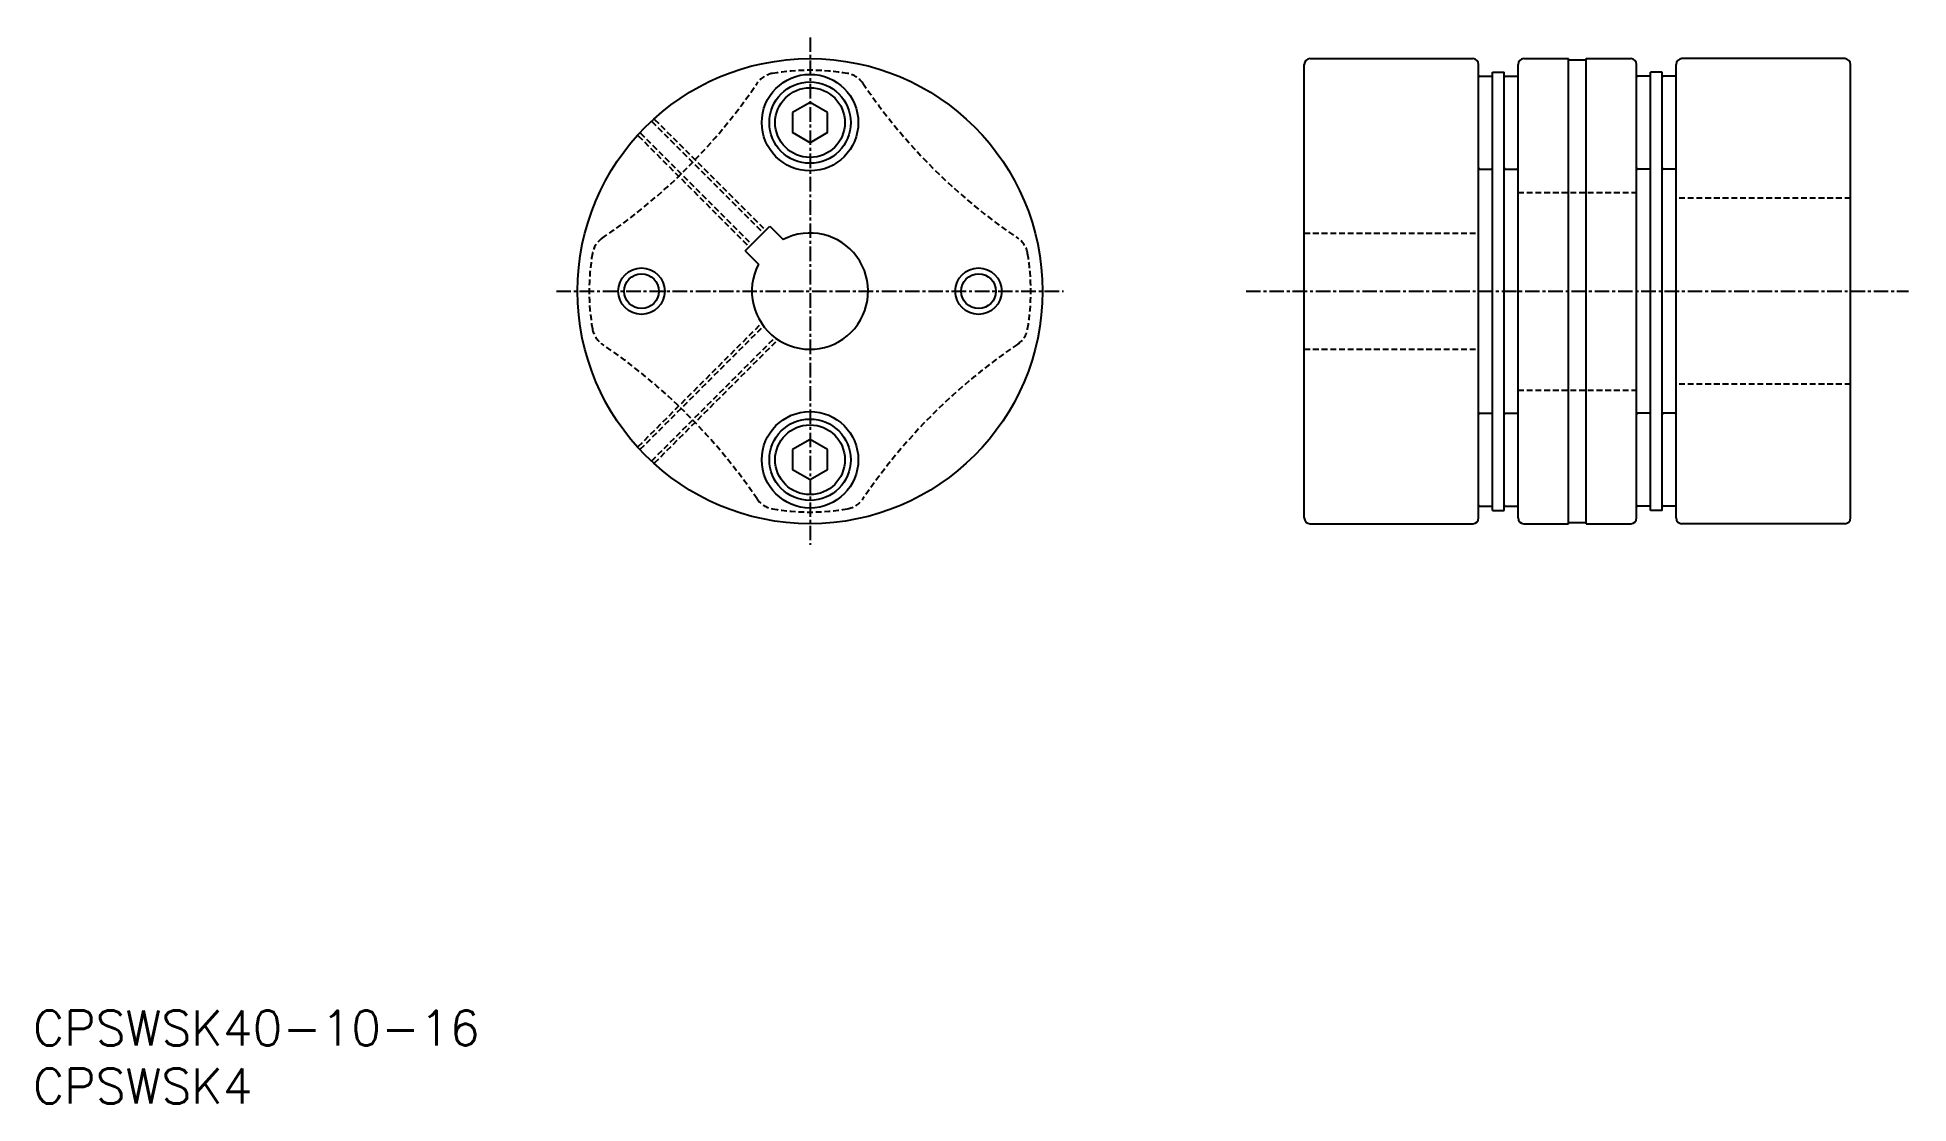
# Model space of a CAD drawing. Extents: x 45 to 206, y 37 to 129.
import ezdxf
from ezdxf.enums import TextEntityAlignment as Align

# ---------------------------------------------------------------- set-up
doc = ezdxf.new("R2010")
doc.units = 0
doc.linetypes.add('CENTER', pattern=[2, 1.25, -0.25, 0.25, -0.25])
doc.linetypes.add('DASHED', pattern=[0.75, 0.5, -0.25])
doc.layers.get('0').update_dxf_attribs({"linetype": 'CONTINUOUS'})
doc.layers.add('CENTER', color=1, linetype='CENTER')
doc.styles.get("Standard").update_dxf_attribs({"font": 'txt.shx', "bigfont": 'extfont.shx'})

msp = doc.modelspace()

# ---------------------------------------------------------------- linework, layer by layer
at = {"color": 7, "linetype": 'CONTINUOUS'}
for p, q in [((154.16, 87.67), (154.16, 126.67)), ((154.66, 127.17), (168.66, 127.17)), ((169.16, 87.67), (169.16, 126.67)), ((169.26, 125.67), (170.26, 125.67)), ((170.36, 88.32), (170.36, 126.02)), ((170.36, 126.02), (171.36, 126.02)), ((171.36, 88.32), (171.36, 126.02)), ((171.46, 125.67), (172.46, 125.67)), ((172.56, 87.67), (172.56, 126.67)), ((173.06, 127.17), (176.91, 127.17)), ((176.91, 87.17), (176.91, 127.17)), ((176.91, 127.07), (178.41, 127.07)), ((178.41, 127.17), (182.26, 127.17)), ((178.41, 87.17), (178.41, 127.17)), ((182.76, 87.67), (182.76, 126.67)), ((183.86, 125.67), (182.86, 125.67)), ((184.96, 126.02), (183.96, 126.02)), ((183.96, 88.32), (183.96, 126.02)), ((184.96, 88.32), (184.96, 126.02)), ((186.06, 125.67), (185.06, 125.67)), ((186.16, 87.67), (186.16, 126.67)), ((200.66, 127.17), (186.66, 127.17)), ((201.16, 87.67), (201.16, 126.67)), ((111.64, 123.41), (110.14, 122.54)), ((110.14, 122.54), (110.14, 120.81)), ((113.14, 122.54), (111.64, 123.41)), ((113.14, 120.81), (113.14, 122.54)), ((111.64, 119.94), (110.14, 120.81)), ((113.14, 120.81), (111.64, 119.94)), ((169.26, 117.67), (170.26, 117.67)), ((171.46, 117.67), (172.46, 117.67)), ((183.86, 117.67), (182.86, 117.67)), ((186.06, 117.67), (185.06, 117.67)), ((106.05, 110.64), (108.17, 112.76)), ((108.17, 112.76), (109.32, 111.61)), ((106.05, 110.64), (107.2, 109.49)), ((169.26, 96.67), (170.26, 96.67)), ((171.46, 96.67), (172.46, 96.67)), ((183.86, 96.67), (182.86, 96.67)), ((186.06, 96.67), (185.06, 96.67)), ((111.64, 94.41), (110.14, 93.54)), ((110.14, 93.54), (110.14, 91.81)), ((113.14, 93.54), (111.64, 94.41)), ((113.14, 91.81), (113.14, 93.54)), ((111.64, 90.94), (110.14, 91.81)), ((113.14, 91.81), (111.64, 90.94)), ((169.26, 88.67), (170.26, 88.67)), ((171.46, 88.67), (172.46, 88.67)), ((183.86, 88.67), (182.86, 88.67)), ((186.06, 88.67), (185.06, 88.67)), ((154.66, 87.17), (168.66, 87.17)), ((170.36, 88.32), (171.36, 88.32)), ((173.06, 87.17), (176.91, 87.17)), ((176.91, 87.27), (178.41, 87.27)), ((178.41, 87.17), (182.26, 87.17)), ((184.96, 88.32), (183.96, 88.32)), ((200.66, 87.17), (186.66, 87.17))]:
    msp.add_line(p, q, dxfattribs=at)
at = {"color": 3, "linetype": 'DASHED'}
for p, q in [((97.04, 120.78), (106.62, 111.2)), ((98.03, 121.77), (107.61, 112.19)), ((98.27, 121.95), (107.82, 112.41)), ((96.86, 120.54), (106.4, 110.99)), ((172.56, 115.67), (182.76, 115.67)), ((201.16, 115.17), (186.16, 115.17)), ((154.16, 112.17), (169.16, 112.17)), ((96.86, 93.81), (107.47, 104.42)), ((97.04, 93.57), (107.64, 104.17)), ((98.03, 92.58), (108.63, 103.18)), ((98.27, 92.4), (108.88, 103)), ((154.16, 102.17), (169.16, 102.17)), ((172.56, 98.67), (182.76, 98.67)), ((201.16, 99.17), (186.16, 99.17))]:
    msp.add_line(p, q, dxfattribs=at)
at = {"color": 7, "linetype": 'CONTINUOUS'}
for centre, radius in [((111.64, 107.17), 20), ((111.64, 121.67), 4.15), ((111.64, 121.67), 3.5), ((111.64, 121.67), 3), ((97.14, 107.17), 2), ((97.14, 107.17), 1.5), ((126.14, 107.17), 2), ((126.14, 107.17), 1.5), ((111.64, 92.67), 4.15), ((111.64, 92.67), 3.5), ((111.64, 92.67), 3)]:
    msp.add_circle(centre, radius, dxfattribs=at)
at = {"color": 3, "linetype": 'DASHED'}
for centre, radius, start, end in [((108.74, 123.93), 2, 99.8118, 145.8591), ((111.64, 107.17), 19, 80.1882, 99.8118), ((114.53, 123.93), 2, 34.1409, 80.1882), ((65.7, 153.11), 50, 304.1409, 325.8591), ((157.57, 153.11), 50, 214.1409, 235.8591), ((94.89, 110.07), 2, 124.1409, 170.1882), ((128.39, 110.07), 2, 9.8118, 55.8591), ((111.64, 107.17), 19, 170.1882, 189.8118), ((111.64, 107.17), 19, 350.1882, 9.8118), ((94.89, 104.28), 2, 189.8118, 235.8591), ((128.39, 104.28), 2, 304.1409, 350.1882), ((65.7, 61.24), 50, 34.1409, 55.8591), ((157.57, 61.24), 50, 124.1409, 145.8591), ((108.74, 90.42), 2, 214.1409, 260.1882), ((114.53, 90.42), 2, 279.8118, 325.8591), ((111.64, 107.17), 19, 260.1882, 279.8118)]:
    msp.add_arc(centre, radius, start, end, dxfattribs=at)
at = {"color": 7, "linetype": 'CONTINUOUS'}
for centre, radius, start, end in [((154.66, 126.67), 0.5, 90, 180), ((168.66, 126.67), 0.5, 0, 90), ((169.26, 125.57), 0.1, 90, 180), ((170.26, 125.57), 0.1, 0, 90), ((171.46, 125.57), 0.1, 90, 180), ((172.46, 125.57), 0.1, 0, 90), ((173.06, 126.67), 0.5, 90, 180), ((182.26, 126.67), 0.5, 0, 90), ((182.86, 125.57), 0.1, 90, 180), ((183.86, 125.57), 0.1, 0, 90), ((185.06, 125.57), 0.1, 90, 180), ((186.06, 125.57), 0.1, 0, 90), ((186.66, 126.67), 0.5, 90, 180), ((200.66, 126.67), 0.5, 0, 90), ((169.26, 117.77), 0.1, 180, 270), ((170.26, 117.77), 0.1, 270, 0), ((171.46, 117.77), 0.1, 180, 270), ((172.46, 117.77), 0.1, 270, 0), ((182.86, 117.77), 0.1, 180, 270), ((183.86, 117.77), 0.1, 270, 0), ((185.06, 117.77), 0.1, 180, 270), ((186.06, 117.77), 0.1, 270, 0), ((111.64, 107.17), 5, 152.4576, 117.5424), ((169.26, 96.57), 0.1, 90, 180), ((170.26, 96.57), 0.1, 0, 90), ((171.46, 96.57), 0.1, 90, 180), ((172.46, 96.57), 0.1, 0, 90), ((182.86, 96.57), 0.1, 90, 180), ((183.86, 96.57), 0.1, 0, 90), ((185.06, 96.57), 0.1, 90, 180), ((186.06, 96.57), 0.1, 0, 90), ((169.26, 88.77), 0.1, 180, 270), ((170.26, 88.77), 0.1, 270, 0), ((171.46, 88.77), 0.1, 180, 270), ((172.46, 88.77), 0.1, 270, 0), ((182.86, 88.77), 0.1, 180, 270), ((183.86, 88.77), 0.1, 270, 0), ((185.06, 88.77), 0.1, 180, 270), ((186.06, 88.77), 0.1, 270, 0), ((154.66, 87.67), 0.5, 180, 270), ((168.66, 87.67), 0.5, 270, 0), ((173.06, 87.67), 0.5, 180, 270), ((182.26, 87.67), 0.5, 270, 0), ((186.66, 87.67), 0.5, 180, 270), ((200.66, 87.67), 0.5, 270, 0)]:
    msp.add_arc(centre, radius, start, end, dxfattribs=at)
at = {"layer": 'CENTER', "color": 1, "linetype": 'CENTER'}
for p, q in [((111.64, 129), (111.64, 85.35)), ((89.82, 107.17), (133.46, 107.17)), ((149.16, 107.17), (206.16, 107.17))]:
    msp.add_line(p, q, dxfattribs=at)

# ---------------------------------------------------------------- texts
at = {"color": 7, "linetype": 'CONTINUOUS'}
for s, p in [('CPSWSK40-10-16', (44.78, 43.8)), ('CPSWSK4', (44.78, 38.8))]:
    msp.add_text(s, height=3, dxfattribs=at).set_placement(p, align=Align.MIDDLE_LEFT)

doc.saveas('drawing.dxf')
